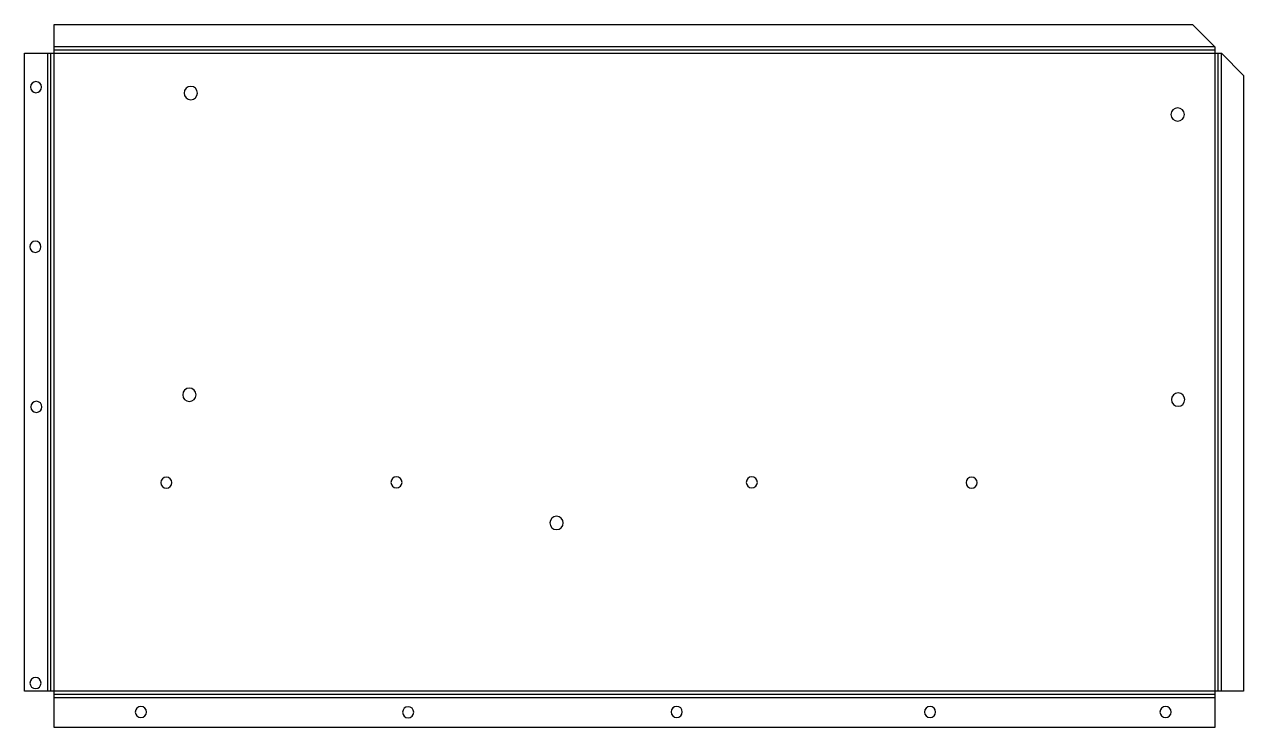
# Model space of a CAD drawing. Header units: inches. Extents: x -0.3 to 10.5, y 0 to 6.2.
import ezdxf

# ---------------------------------------------------------------- set-up
doc = ezdxf.new("R2010")
doc.units = ezdxf.units.IN

msp = doc.modelspace()

# ---------------------------------------------------------------- linework, layer by layer
at = {"layer": 'BEND'}
for p, q in [((-0.029, 0.322), (-0.029, 5.965)), ((0, 5.994), (10.268, 5.994)), ((10.297, 0.322), (10.297, 5.965)), ((10.268, 0.293), (0, 0.293))]:
    msp.add_line(p, q, dxfattribs=at)
at = {"layer": 'BEND_EXTENT'}
for p, q in [((-0.058, 5.965), (-0.058, 0.322)), ((10.268, 6.023), (0, 6.023)), ((10.326, 0.322), (10.326, 5.965)), ((10.268, 0.264), (0, 0.264))]:
    msp.add_line(p, q, dxfattribs=at)
msp.add_lwpolyline([(0, 0.322), (0, 5.965), (10.268, 5.965), (10.268, 0.322)], close=True, dxfattribs=at)
at = {"layer": 'INTERIOR_PROFILES', "extrusion": (0, 0, -1)}
for centre, radius in [((0.16, 5.665), 0.0492), ((-1.209, 5.613), 0.0591), ((-9.939, 5.423), 0.0591), ((0.165, 4.253), 0.0492), ((-1.197, 2.944), 0.0591), ((-9.943, 2.901), 0.0591), ((0.156, 2.837), 0.0492), ((-0.993, 2.167), 0.0492), ((-3.029, 2.169), 0.0492), ((-6.172, 2.169), 0.0492), ((-8.116, 2.167), 0.0492), ((-4.445, 1.81), 0.0591), ((0.164, 0.394), 0.0492), ((-0.768, 0.138), 0.0492), ((-3.132, 0.136), 0.0492), ((-5.508, 0.139), 0.0492), ((-7.749, 0.138), 0.0492), ((-9.832, 0.138), 0.0492)]:
    msp.add_circle(centre, radius, dxfattribs=at)
at = {"layer": 'OUTER_PROFILES'}
msp.add_lwpolyline([(0, 0), (0, 0.264), (0, 0.322), (-0.263, 0.322), (-0.263, 5.965), (0, 5.965), (0, 6.22), (10.071, 6.22), (10.268, 6.023), (10.268, 5.965), (10.326, 5.965), (10.522, 5.769), (10.522, 0.322), (10.326, 0.322), (10.268, 0.322), (10.268, 0)], close=True, dxfattribs=at)

doc.saveas('drawing.dxf')
